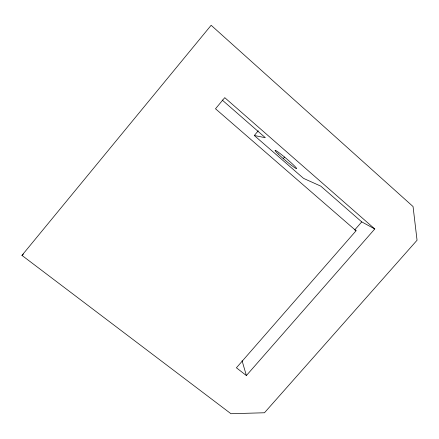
<?xml version="1.0" encoding="UTF-8"?>
<svg xmlns="http://www.w3.org/2000/svg" width="439" height="439" viewBox="0 0 439 439"><rect width="100%" height="100%" fill="white"/><g stroke="black" fill="none" stroke-linecap="round" stroke-linejoin="round"><path stroke-width="0.66" d="M21.95 255.388L211.148 25.281L413.055 206.544L417.05 240.243L264.459 412.764L230.952 413.719L21.95 255.388L23.454 254.016M374.791 228.96L224.752 97.667L215.494 108.773L356.067 230.76L236.407 367.794L246.383 375.543L374.791 228.96L361.736 221.898L320.788 186.136L303.563 178.388L254.302 135.508L258.258 130.811M283.232 158.589L284.543 157.047M354.986 229.63L361.736 221.898M254.302 135.508L265.326 137.703L222.178 100.015M354.899 230.052L356.067 230.76M242.065 360.715L246.383 375.543M278.15 153.957A14.092 1.015 40.3 0 0 296.215 168.571A14.092 1.015 40.3 0 0 283.16 155.949A14.092 1.015 40.3 0 0 278.15 153.957"/></g></svg>
